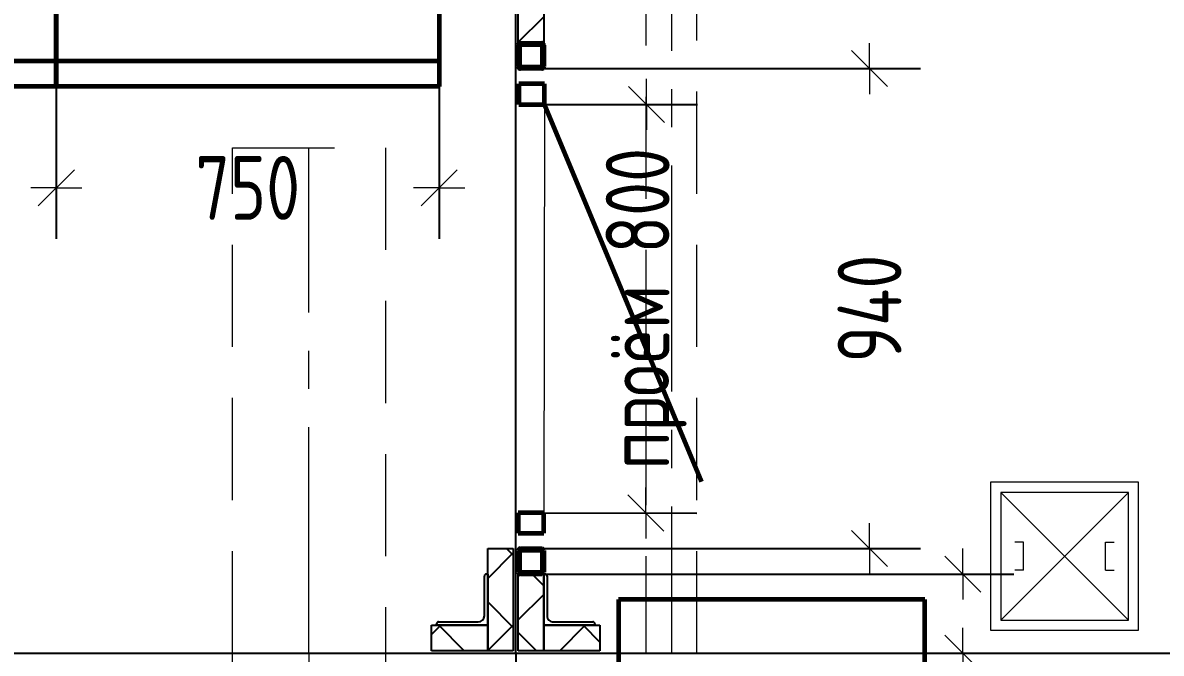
# Model space of a CAD drawing. Header units: millimetres. Extents: x 0 to 1680, y 0 to 594.
# Drawn here: x 306.1 to 350.71, y 479.78 to 504.47 of the extents above; entities that cross this region are included whole.
import ezdxf

# ---------------------------------------------------------------- set-up
doc = ezdxf.new("R2010")
doc.units = ezdxf.units.MM
for name, pattern in [('K5LT32792', [0]), ('K5LT32806', [0]), ('K5LT_AUXILIARY', [0]), ('K5LT_AXLED', [13.350000381469727, 8.850000381469727, -1.5, 1.5, -1.5]), ('K5LT_BASIC', [0]), ('K5LT_DASHED', [6, 4, -2]), ('K5LT_REINFORCED', [0]), ('K5LT_THIN', [0])]:
    doc.linetypes.add(name, pattern=pattern)
doc.layers.add('Системный слой', color=7, linetype='Continuous')
doc.styles.add('KDIMTEXTSTYLE', font='GOST_AU.SHX', dxfattribs={"width": 0.96, "oblique": 15, "height": 5})
doc.dimstyles.new('KDIMSTYLE (0.02)', dxfattribs={"dimtxt": 5, "dimasz": 1, "dimexe": 2, "dimexo": 0, "dimgap": 1, "dimtad": 1, "dimlfac": 50, "dimtxsty": 'KDIMTEXTSTYLE', "dimsah": 1, "dimcen": 0, "dimdle": 1, "dimadec": 0, "dimazin": 0, "dimtfac": 0.667, "dimtmove": 0, "dimatfit": 3, "dimfxl": 0, "dimtvp": 1, "dimtolj": 1, "dimtzin": 0, "dimarcsym": 0})
pattern_1 = [(45, (0, 0), (-1.414213562373095, 1.414213562373095), []), (135, (0, 0), (-1.414213562373095, -1.414213562373095), [])]

# ---------------------------------------------------------------- blocks, each defined once
blk = doc.blocks.new('U116')
at = {"layer": 'Системный слой', "color": 5, "linetype": 'K5LT32792', "lineweight": 60, "true_color": 0x0000ff}
for p, q in [((326.538464727034, 502.0773338810483), (325.5384647270338, 502.0773338810483)), ((325.5384647270338, 502.0773338810483), (325.5384647270338, 501.2773338810483)), ((326.538464727034, 501.2773338810483), (326.538464727034, 502.0773338810483)), ((325.5384647270338, 501.2773338810483), (326.538464727034, 501.2773338810483))]:
    blk.add_line(p, q, dxfattribs=at)
blk = doc.blocks.new('U117')
at = {"layer": 'Системный слой', "color": 5, "linetype": 'K5LT32792', "lineweight": 60, "true_color": 0x0000ff}
for p, q in [((326.5184647270338, 485.2773338810765), (325.5184647270336, 485.2773338810765)), ((325.5184647270336, 485.2773338810765), (325.5184647270336, 484.4773338810765)), ((326.5184647270338, 484.4773338810765), (326.5184647270338, 485.2773338810765)), ((325.5184647270336, 484.4773338810765), (326.5184647270338, 484.4773338810765))]:
    blk.add_line(p, q, dxfattribs=at)
blk = doc.blocks.new('U161')
at = {"layer": 'Системный слой'}
h = blk.add_hatch(dxfattribs=at)
h.set_pattern_fill('', angle=45, style=0, pattern_type=0)
h.set_pattern_definition(pattern_1)
h.paths.add_polyline_path([(325.3179637028334, 479.8773338813174), (325.3179637028334, 483.8773338810776), (324.3179637028334, 483.8773338810776), (324.3179637028334, 479.8773338813174)])
at = {"layer": 'Системный слой', "color": 150, "linetype": 'K5LT_BASIC', "lineweight": 25, "true_color": 0x0080ff}
for p, q in [((324.3179637028334, 483.8773338810776), (325.3179637028334, 483.8773338810776)), ((324.3179637028334, 480.8773338813174), (324.3179637028334, 483.8773338810776)), ((325.3179637028334, 483.8773338810776), (325.3179637028334, 479.8773338813174)), ((324.3179637028334, 479.8773338813174), (324.3179637028334, 480.8773338813174)), ((325.3179637028334, 479.8773338813174), (324.3179637028334, 479.8773338813174))]:
    blk.add_line(p, q, dxfattribs=at)
blk = doc.blocks.new('U162')
at = {"layer": 'Системный слой'}
h = blk.add_hatch(dxfattribs=at)
h.set_pattern_fill('', angle=45, style=0, pattern_type=0)
h.set_pattern_definition(pattern_1)
h.paths.add_polyline_path([(324.3179637028334, 479.8773338813174), (324.3179637028334, 480.8773338813174), (322.1179637028334, 480.8773338813174), (322.1179637028334, 479.8773338813174)])
at = {"layer": 'Системный слой', "color": 150, "linetype": 'K5LT_BASIC', "lineweight": 25, "true_color": 0x0080ff}
for p, q in [((322.1179637028334, 479.8773338813174), (322.1179637028334, 480.8773338813174)), ((322.1179637028334, 480.8773338813174), (324.3179637028334, 480.8773338813174)), ((324.3179637028334, 480.8773338813174), (324.3179637028334, 479.8773338813174)), ((324.3179637028334, 479.8773338813174), (322.1179637028334, 479.8773338813174))]:
    blk.add_line(p, q, dxfattribs=at)
blk = doc.blocks.new('U163')
at = {"layer": 'Системный слой'}
h = blk.add_hatch(dxfattribs=at)
h.set_pattern_fill('', angle=45, style=0, pattern_type=0)
h.set_pattern_definition(pattern_1)
h.paths.add_polyline_path([(328.7179647269836, 479.877333881225), (328.7179647269836, 480.877333881225), (326.5179647269836, 480.877333881225), (326.5179647269836, 479.877333881225)])
at = {"layer": 'Системный слой', "color": 150, "linetype": 'K5LT_BASIC', "lineweight": 25, "true_color": 0x0080ff}
for p, q in [((326.5179647269836, 479.877333881225), (326.5179647269836, 480.877333881225)), ((326.5179647269836, 480.877333881225), (328.7179647269836, 480.877333881225)), ((328.7179647269836, 480.877333881225), (328.7179647269836, 479.877333881225)), ((328.7179647269836, 479.877333881225), (326.5179647269836, 479.877333881225))]:
    blk.add_line(p, q, dxfattribs=at)
blk = doc.blocks.new('U173')
at = {"layer": 'Системный слой'}
h = blk.add_hatch(dxfattribs=at)
h.set_pattern_fill('', angle=45, style=0, pattern_type=0)
h.set_pattern_definition(pattern_1)
h.paths.add_polyline_path([(326.5179647269497, 479.8773338810635), (326.5179647270338, 482.8773338810636), (325.5179647270338, 482.8773338810917), (325.5179647269497, 479.8773338810915)])
at = {"layer": 'Системный слой', "color": 150, "linetype": 'K5LT_BASIC', "lineweight": 25, "true_color": 0x0080ff}
for p, q in [((325.5179647270338, 482.8773338810917), (326.5179647270338, 482.8773338810636)), ((325.5179647269497, 479.8773338810915), (325.5179647270338, 482.8773338810917)), ((326.5179647270338, 482.8773338810636), (326.5179647269836, 480.877333881225)), ((326.5179647269836, 480.877333881225), (326.5179647269836, 479.877333881225)), ((326.5179647269497, 479.8773338810635), (325.5179647269497, 479.8773338810915))]:
    blk.add_line(p, q, dxfattribs=at)
blk = doc.blocks.new('U174')
at = {"layer": 'Системный слой'}
h = blk.add_hatch(dxfattribs=at)
h.set_pattern_fill('', angle=45, style=0, pattern_type=0)
h.set_pattern_definition(pattern_1)
h.paths.add_polyline_path([(326.5179647270343, 503.6773338810494), (326.5179647270343, 527.577333881078), (325.5179647270343, 527.577333881078), (325.5179647270343, 503.6773338810494)])
at = {"layer": 'Системный слой', "color": 150, "linetype": 'K5LT_BASIC', "lineweight": 25, "true_color": 0x0080ff}
for p, q in [((325.5179647270343, 527.577333881078), (326.5179647270343, 527.577333881078)), ((325.5179647270343, 503.6773338810494), (325.5179647270343, 527.577333881078)), ((326.5179647270343, 527.577333881078), (326.5179647270343, 503.6773338810494)), ((326.5179647270343, 503.6773338810494), (325.5179647270343, 503.6773338810494))]:
    blk.add_line(p, q, dxfattribs=at)
blk = doc.blocks.new('U329')
at = {"layer": 'Системный слой', "color": 5, "linetype": 'K5LT32792', "lineweight": 60, "true_color": 0x0000ff}
for p, q in [((292.4179647270355, 523.9773338875009), (307.4179647270357, 523.9773338875009)), ((292.4179647270355, 501.9773338875195), (292.4179647270355, 523.9773338875009)), ((307.4179647270357, 523.9773338875009), (307.4179647270357, 501.9773338875195)), ((307.4179647270357, 501.9773338875195), (292.4179647270355, 501.9773338875195))]:
    blk.add_line(p, q, dxfattribs=at)
blk = doc.blocks.new('U330')
at = {"layer": 'Системный слой', "color": 5, "linetype": 'K5LT32792', "lineweight": 60, "true_color": 0x0000ff}
for p, q in [((292.4179647270354, 523.9773338875009), (293.4179647270354, 524.9773338875009)), ((293.4179647270354, 524.9773338875009), (306.4179647270356, 524.9773338875009)), ((306.4179647270356, 524.9773338875009), (307.4179647270356, 523.9773338875009)), ((307.4179647270356, 523.9773338875009), (292.4179647270354, 523.9773338875009))]:
    blk.add_line(p, q, dxfattribs=at)
for centre in [(293.9179647270354, 524.4773338875009), (296.9179647270354, 524.4773338875009), (299.9179647270354, 524.4773338875009), (302.9179647270354, 524.4773338875009), (305.9179647270354, 524.4773338875009)]:
    blk.add_circle(centre, 0.16, dxfattribs=at)
blk = doc.blocks.new('U328')
at = {"layer": 'Системный слой', "color": 5, "linetype": 'K5LT32792', "lineweight": 60, "true_color": 0x0000ff}
blk.add_line((292.4179647270357, 502.9773338875195), (307.4179647270357, 502.9773338875195), dxfattribs=at)
at = {"layer": 'Системный слой'}
for name in ['U330', 'U329']:
    blk.add_blockref(name, (0, 0), dxfattribs=at)
blk = doc.blocks.new('U332')
at = {"layer": 'Системный слой', "color": 5, "linetype": 'K5LT32792', "lineweight": 60, "true_color": 0x0000ff}
for p, q in [((307.4179647270355, 523.9773338875009), (322.4179647270357, 523.9773338875009)), ((307.4179647270355, 501.9773338875195), (307.4179647270355, 523.9773338875009)), ((322.4179647270357, 523.9773338875009), (322.4179647270357, 501.9773338875195)), ((322.4179647270357, 501.9773338875195), (307.4179647270355, 501.9773338875195))]:
    blk.add_line(p, q, dxfattribs=at)
blk = doc.blocks.new('U333')
at = {"layer": 'Системный слой', "color": 5, "linetype": 'K5LT32792', "lineweight": 60, "true_color": 0x0000ff}
for p, q in [((307.4039162320581, 523.9773338875009), (308.4039162320581, 524.9773338875009)), ((308.4039162320581, 524.9773338875009), (321.4039162320582, 524.9773338875009)), ((321.4039162320582, 524.9773338875009), (322.4039162320582, 523.9773338875009)), ((322.4039162320582, 523.9773338875009), (307.4039162320581, 523.9773338875009))]:
    blk.add_line(p, q, dxfattribs=at)
for centre in [(308.9039162320581, 524.4773338875009), (311.9039162320581, 524.4773338875009), (314.9039162320581, 524.4773338875009), (317.9039162320581, 524.4773338875009), (320.9039162320581, 524.4773338875009)]:
    blk.add_circle(centre, 0.16, dxfattribs=at)
blk = doc.blocks.new('U331')
at = {"layer": 'Системный слой', "color": 5, "linetype": 'K5LT32792', "lineweight": 60, "true_color": 0x0000ff}
blk.add_line((307.4179647270357, 502.9773338875195), (322.4179647270357, 502.9773338875195), dxfattribs=at)
at = {"layer": 'Системный слой'}
for name in ['U333', 'U332']:
    blk.add_blockref(name, (0, 0), dxfattribs=at)
blk = doc.blocks.new('KDIMARROW_03')
at = {"layer": 'Системный слой', "color": 0, "linetype": 'K5LT_THIN', "lineweight": 13}
for p, q in [((-0.7070000171661378, -0.7070000171661376), (0.7070000171661378, 0.7070000171661376)), ((0, 0), (-1, 0)), ((0, 0), (1, -1.224646799147353e-16))]:
    blk.add_line(p, q, dxfattribs=at)
blk = doc.blocks.new('U457')
at = {"layer": 'Системный слой', "color": 5, "linetype": 'K5LT32792', "lineweight": 60, "true_color": 0x0000ff}
for p, q in [((329.4409989293571, 481.8813684106201), (329.4409989293571, 457.8813684106294)), ((341.4409989293384, 481.8813684106201), (329.4409989293571, 481.8813684106201)), ((341.4409989293384, 457.8813684106294), (341.4409989293384, 481.8813684106201)), ((329.4409989293571, 457.8813684106294), (341.4409989293384, 457.8813684106294))]:
    blk.add_line(p, q, dxfattribs=at)
blk = doc.blocks.new('U456')
at = {"layer": 'Системный слой'}
blk.add_blockref('U457', (0, 0), dxfattribs=at)
blk = doc.blocks.new('U1270')
at = {"layer": 'Системный слой', "color": 7, "linetype": 'K5LT_DASHED', "lineweight": 13}
for p, q in [((330.5179667055298, 525.5773420482509), (330.5179667055298, 479.7773338549497)), ((332.5179667055298, 525.5773420482509), (330.5179667055298, 525.5773420482509)), ((332.5179667055298, 479.7773338549497), (332.5179667055298, 525.5773420482509)), ((330.5179667055298, 479.7773338549497), (332.5179667055298, 479.7773338549497))]:
    blk.add_line(p, q, dxfattribs=at)
blk = doc.blocks.new('U1269')
at = {"layer": 'Системный слой', "color": 30, "linetype": 'K5LT_AXLED', "lineweight": 13, "true_color": 0xff8000}
blk.add_line((331.5179667055301, 525.5773420482509), (331.5179667055301, 479.7773338549497), dxfattribs=at)
at = {"layer": 'Системный слой'}
blk.add_blockref('U1270', (0, 0), dxfattribs=at)
blk = doc.blocks.new('U1276')
at = {"layer": 'Системный слой', "color": 7, "linetype": 'K5LT_DASHED', "lineweight": 13}
for p, q in [((314.3179638438465, 479.7773339370449), (320.3179638438489, 479.7773339370449)), ((314.3179638438465, 459.9773339535633), (314.3179638438465, 479.7773339370449)), ((320.3179638438489, 479.7773339370449), (320.3179638438489, 459.9773339535633)), ((320.3179638438489, 459.9773339535633), (314.3179638438465, 459.9773339535633))]:
    blk.add_line(p, q, dxfattribs=at)
blk = doc.blocks.new('U1277')
at = {"layer": 'Системный слой', "color": 7, "linetype": 'K5LT_DASHED', "lineweight": 13}
for p, q in [((314.3179638438477, 499.5773339205265), (320.31796384385, 499.5773339205265)), ((314.3179638438477, 479.7773339370449), (314.3179638438477, 499.5773339205265)), ((320.31796384385, 499.5773339205265), (320.31796384385, 479.7773339370449)), ((320.31796384385, 479.7773339370449), (314.3179638438477, 479.7773339370449))]:
    blk.add_line(p, q, dxfattribs=at)
blk = doc.blocks.new('U1274')
at = {"layer": 'Системный слой', "color": 30, "linetype": 'K5LT_AXLED', "lineweight": 13, "true_color": 0xff8000}
for q in [(317.3179638438489, 499.5773339205265), (317.3179638438453, 459.9773339535633)]:
    blk.add_line((317.3179638438489, 479.7773339370449), q, dxfattribs=at)
at = {"layer": 'Системный слой'}
for name in ['U1277', 'U1276']:
    blk.add_blockref(name, (0, 0), dxfattribs=at)
blk = doc.blocks.new('U1351')
at = {"layer": 'Системный слой', "color": 7, "linetype": 'K5LT_THIN', "lineweight": 13}
for p, q in [((349.817964726999, 486.4773499751659), (344.0179647269987, 486.4773499751659)), ((344.0179647269987, 486.4773499751659), (344.0179647269987, 480.6773499751659)), ((349.817964726999, 480.6773499751659), (349.817964726999, 486.4773499751659)), ((344.0179647269987, 480.6773499751659), (349.817964726999, 480.6773499751659))]:
    blk.add_line(p, q, dxfattribs=at)
blk = doc.blocks.new('U1353')
at = {"layer": 'Системный слой', "color": 7, "linetype": 'K5LT32806', "lineweight": 18}
for p, q in [((349.4179647269982, 486.0773499751663), (344.4179647269979, 486.0773499751663)), ((344.4179647269979, 486.0773499751663), (344.4179647269979, 481.0773499751664)), ((349.4179647269982, 481.0773499751664), (349.4179647269982, 486.0773499751663)), ((344.4179647269979, 481.0773499751664), (349.4179647269982, 481.0773499751664))]:
    blk.add_line(p, q, dxfattribs=at)
blk = doc.blocks.new('U1352')
at = {"layer": 'Системный слой', "color": 7, "linetype": 'K5LT32806', "lineweight": 18}
for p, q in [((349.4179647269985, 486.0773499751663), (344.4179647269979, 481.0773499751664)), ((349.4179647269982, 481.0773499751664), (344.4179647269985, 486.0773499751663)), ((345.3118888139937, 484.1262623803985), (344.9727580953768, 484.1262623803985)), ((345.3118888139937, 483.0284375699348), (345.3118888139937, 484.126262380398)), ((348.5240406400032, 484.1262623803985), (348.8631713586201, 484.1262623803985)), ((348.5240406400032, 483.0284375699348), (348.5240406400032, 484.126262380398)), ((345.3118888139937, 483.0284375699348), (344.9727580953768, 483.0284375699348)), ((348.5240406400032, 483.0284375699348), (348.8631713586201, 483.0284375699348))]:
    blk.add_line(p, q, dxfattribs=at)
at = {"layer": 'Системный слой'}
blk.add_blockref('U1353', (0, 0), dxfattribs=at)
blk = doc.blocks.new('U1350')
at = {"layer": 'Системный слой'}
for name in ['U1351', 'U1352']:
    blk.add_blockref(name, (0, 0), dxfattribs=at)
blk = doc.blocks.new('U1445')
at = {"layer": 'Системный слой', "color": 150, "linetype": 'K5LT_BASIC', "lineweight": 25, "true_color": 0x0080ff}
for p, q in [((326.5179647270342, 480.8773338810776), (326.5179647825309, 482.8773338810776)), ((326.5179647825309, 482.8773338810776), (326.5679647825309, 482.8773338796902)), ((326.647964780311, 482.7973338774703), (326.6479647373011, 481.2473338774703)), ((328.5179647270342, 480.8773338255809), (326.5179647270342, 480.8773338810776)), ((326.8879647306414, 481.0073338708107), (328.4379647306415, 481.0073338278008)), ((328.5179647284216, 480.9273338255809), (328.5179647270342, 480.8773338255809))]:
    blk.add_line(p, q, dxfattribs=at)
for centre, radius, start, end in [((326.567964780311, 482.7973338796902), 0.08, 0, 89.99999841013694), ((326.8879647373011, 481.2473338708107), 0.24, 179.9999984101369, 269.999998410137), ((328.4379647284217, 480.9273338278008), 0.08, 0, 89.99999841013694)]:
    blk.add_arc(centre, radius, start, end, dxfattribs=at)
blk = doc.blocks.new('U1466')
at = {"layer": 'Системный слой', "color": 134, "linetype": 'K5LT_REINFORCED', "lineweight": 60, "true_color": 0x009696}
for p, q in [((325.5179647270337, 502.7573338810494), (325.5179647270337, 503.5973338810494)), ((325.5779647270337, 502.7873338810494), (325.5779647270337, 503.5673338810494)), ((325.5979647270337, 503.6773338810494), (326.4379647270337, 503.6773338810494)), ((325.6279647270337, 503.6173338810494), (326.4079647270337, 503.6173338810495)), ((326.4579647270337, 503.5673338810494), (326.4579647270337, 502.7873338810494)), ((326.5179647270337, 503.5973338810494), (326.5179647270337, 502.7573338810494)), ((326.4379647270337, 502.6773338810494), (325.5979647270337, 502.6773338810494)), ((326.4079647270337, 502.7373338810495), (325.6279647270337, 502.7373338810494))]:
    blk.add_line(p, q, dxfattribs=at)
for centre, radius, start, end in [((325.5979647270337, 503.5973338810494), 0.08, 90, 180), ((325.6279647270337, 503.5673338810494), 0.05, 90, 180), ((326.4079647270337, 503.5673338810494), 0.05, 0, 90), ((326.4379647270337, 503.5973338810494), 0.08, 0, 90), ((325.5979647270337, 502.7573338810494), 0.08, 180, 270), ((325.6279647270337, 502.7873338810494), 0.05, 180, 270), ((326.4079647270337, 502.7873338810494), 0.05, 270, 0), ((326.4379647270337, 502.7573338810494), 0.08, 270, 0)]:
    blk.add_arc(centre, radius, start, end, dxfattribs=at)
blk = doc.blocks.new('U1467')
at = {"layer": 'Системный слой', "color": 134, "linetype": 'K5LT_REINFORCED', "lineweight": 60, "true_color": 0x009696}
for p, q in [((325.5179647270338, 482.9573338810776), (325.5179647270338, 483.7973338810776)), ((325.5779647270338, 482.9873338810776), (325.5779647270338, 483.7673338810777)), ((325.5979647270339, 483.8773338810776), (326.4379647270338, 483.8773338810776)), ((325.6279647270338, 483.8173338810776), (326.4079647270339, 483.8173338810777)), ((326.4579647270338, 483.7673338810777), (326.4579647270338, 482.9873338810776)), ((326.5179647270338, 483.7973338810776), (326.5179647270338, 482.9573338810776)), ((326.4379647270338, 482.8773338810776), (325.5979647270339, 482.8773338810776)), ((326.4079647270339, 482.9373338810777), (325.6279647270338, 482.9373338810776))]:
    blk.add_line(p, q, dxfattribs=at)
for centre, radius, start, end in [((325.5979647270339, 483.7973338810776), 0.08, 90, 180), ((325.6279647270338, 483.7673338810777), 0.05, 90, 180), ((326.4079647270339, 483.7673338810777), 0.05, 0, 90), ((326.4379647270338, 483.7973338810776), 0.08, 0, 90), ((325.5979647270339, 482.9573338810776), 0.08, 180, 270), ((325.6279647270338, 482.9873338810776), 0.05, 180, 270), ((326.4079647270339, 482.9873338810776), 0.05, 270, 0), ((326.4379647270338, 482.9573338810776), 0.08, 270, 0)]:
    blk.add_arc(centre, radius, start, end, dxfattribs=at)
blk = doc.blocks.new('U1474')
at = {"layer": 'Системный слой', "color": 150, "linetype": 'K5LT_BASIC', "lineweight": 25, "true_color": 0x0080ff}
for p, q in [((324.1879637028334, 481.2473338813174), (324.1879637028334, 482.7973338813174)), ((324.2679637028334, 482.8773338813174), (324.3179637028334, 482.8773338813174)), ((324.3179637028334, 482.8773338813174), (324.3179637028334, 480.8773338813174)), ((322.3179637028334, 480.8773338813174), (322.3179637028334, 480.9273338813174)), ((324.3179637028334, 480.8773338813174), (322.3179637028334, 480.8773338813174)), ((322.3979637028334, 481.0073338813174), (323.9479637028334, 481.0073338813174))]:
    blk.add_line(p, q, dxfattribs=at)
for centre, radius, start, end in [((324.2679637028334, 482.7973338813174), 0.08, 90, 180), ((322.3979637028334, 480.9273338813174), 0.08, 90, 180), ((323.9479637028334, 481.2473338813174), 0.24, 270, 0)]:
    blk.add_arc(centre, radius, start, end, dxfattribs=at)
blk = doc.blocks.new('U288')
at = {"layer": 'Системный слой'}
for name in ['U328', 'U331']:
    blk.add_blockref(name, (0, 0), dxfattribs=at)
at = {"layer": 'Системный слой', "color": 7}
for base, p1, p2, location in [((307.4179647270357, 498.0053207222469), (292.4179647270355, 501.9773338875195), (307.4179647270357, 501.9773338875195), (299.9179647270356, 498.0053207222469)), ((322.4179647270357, 498.0053207222469), (307.4179647270355, 501.9773338875195), (322.4179647270357, 501.9773338875195), (314.9179647270356, 498.0053207222469))]:
    blk.add_linear_dim(base=base, p1=p1, p2=p2, location=location, dimstyle='KDIMSTYLE (0.02)', override={"dimexo": 0, "dimpost": '\\H2.5;\\W0.965;\\Q0;<>', "dimblk1": 'KDIMARROW_03', "dimblk2": 'KDIMARROW_03', "dimse1": 0, "dimse2": 0, "dimclrt": 7, "dimtolj": 1}, dxfattribs=at).render()
blk = doc.blocks.new('U287')
at = {"layer": 'Системный слой'}
blk.add_blockref('U288', (0, 0), dxfattribs=at)

msp = doc.modelspace()

# ---------------------------------------------------------------- linework, layer by layer
at = {"layer": 'Системный слой', "color": 150, "linetype": 'K5LT_BASIC', "lineweight": 25, "true_color": 0x0080ff}
for p, q in [((325.417964727035, 479.7773338875007), (325.417964727035, 529.1773338875008)), ((169.4179647270354, 479.7773338875008), (325.417964727035, 479.7773338875007)), ((325.417964727035, 479.7773338875008), (329.4409989293571, 479.7773338875008)), ((325.417964727035, 479.7773338875007), (325.417964727035, 430.3773338875006)), ((341.4409989293384, 479.7773338875008), (471.417964727035, 479.7773338875007))]:
    msp.add_line(p, q, dxfattribs=at)
at = {"layer": 'Системный слой', "color": 232, "linetype": 'K5LT_AUXILIARY', "lineweight": 13, "true_color": 0xc52b79}
msp.add_line((326.538464727034, 501.2773338810483), (326.5184647270338, 485.2773338810765), dxfattribs=at)
at = {"layer": 'Системный слой', "color": 134, "linetype": 'K5LT_REINFORCED', "lineweight": 60, "true_color": 0x009696}
msp.add_line((326.538464727034, 501.2773338810483), (332.6933250067452, 486.5085257051245), dxfattribs=at)

# ---------------------------------------------------------------- block references
at = {"layer": 'Системный слой'}
for name in ['U174', 'U1269', 'U287', 'U1466', 'U116', 'U1274', 'U1350', 'U117', 'U161', 'U1467', 'U1474', 'U173', 'U1445', 'U456', 'U162', 'U163']:
    msp.add_blockref(name, (0, 0), dxfattribs=at)

# ---------------------------------------------------------------- dimensions: what is measured, and where the dimension line sits
at = {"layer": 'Системный слой', "color": 7}
for base, p1, p2, angle, location, override in [((339.2788672325898, 483.8773338810765), (326.0179647270337, 502.6773338810494), (326.0179647270338, 483.8773338810776), 90, (339.2788672325906, 493.2773338810624), {"dimexo": 0, "dimpost": '\\H2.5;\\W0.965;\\Q0;<>', "dimblk1": 'KDIMARROW_03', "dimblk2": 'KDIMARROW_03', "dimse1": 0, "dimse2": 0, "dimclrt": 7, "dimtolj": 1}), ((330.5376764735457, 501.2723348663651), (326.5184647270338, 485.2773338810765), (326.538464727034, 501.2773338810483), 89.92838031290968, (330.5276764735456, 493.2723348663792), {"dimexo": 0, "dimpost": '\\H2.5;\\W0.965;\\Q0;\\Q0;проём \\H2.5;\\W0.965;\\Q0;<>', "dimblk1": 'KDIMARROW_03', "dimblk2": 'KDIMARROW_03', "dimse1": 0, "dimse2": 0, "dimclrt": 7, "dimtolj": 1}), ((342.9333876970583, 482.8773338810776), (328.617964727035, 479.7773338865292), (326.3379647270015, 482.8773338810776), 90, (342.9333876970583, 476.9783236287212), {"dimexo": 0, "dimpost": '\\H2.5;\\W0.965;\\Q0;<>', "dimblk1": 'KDIMARROW_03', "dimblk2": 'KDIMARROW_03', "dimse1": 0, "dimse2": 0, "dimclrt": 7, "dimtolj": 1})]:
    msp.add_linear_dim(base=base, p1=p1, p2=p2, angle=angle, location=location, dimstyle='KDIMSTYLE (0.02)', override=override, dxfattribs=at).render()

doc.saveas('drawing.dxf')
